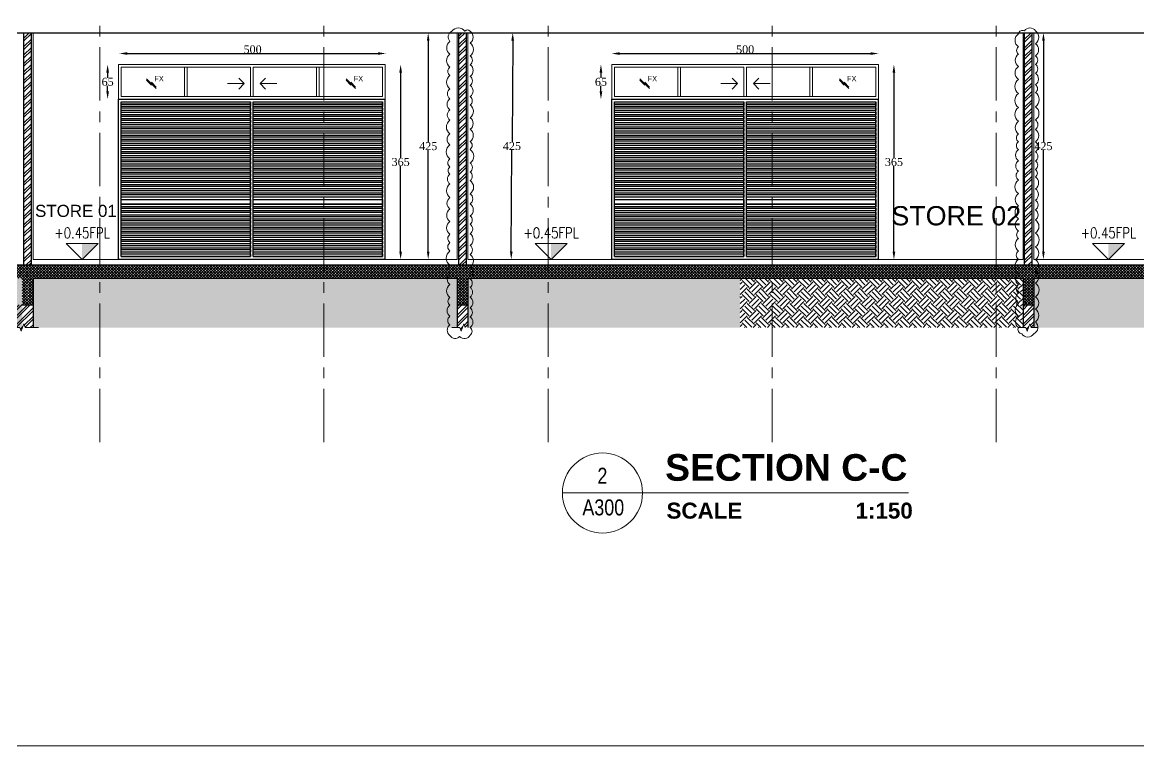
# Model space of a CAD drawing. Header units: millimetres. Extents: x -9083 to 924194, y -232449 to 321637.
# Drawn here: x 8836 to 29754, y -15919 to -2367 of the extents above; entities that cross this region are included whole.
import ezdxf
from ezdxf.enums import TextEntityAlignment as Align

# ---------------------------------------------------------------- set-up
doc = ezdxf.new("R2010")
doc.units = ezdxf.units.MM
doc.header["$LTSCALE"] = 400
doc.header["$MEASUREMENT"] = 0
doc.header["$PDMODE"] = 3
doc.linetypes.add('CENTER', pattern=[2, 1.25, -0.25, 0.25, -0.25])
doc.linetypes.add('CENTERX2', pattern=[4, 2.5, -0.5, 0.5, -0.5])
doc.layers.get('0').update_dxf_attribs({"lineweight": 0, "true_color": 0xff1414})
doc.layers.get('Defpoints').update_dxf_attribs({"color": 8, "lineweight": 5})
for name, color, linetype, lineweight in [('A-ANNO-DIMS', 134, 'Continuous', 9), ('ELEVATION WINDOW', 5, 'Continuous', 5), ('FINISH', 3, 'Continuous', 9), ('HATCH', 15, 'Continuous', 0), ('LEVELS', 251, 'Continuous', 5), ('REFER TILTLE 100', 7, 'Continuous', 5), ('REVC', 210, 'Continuous', 0), ('ROOMS DIMENSION', 3, 'Continuous', 5), ('TEXT DRAWING TITLE', 7, 'Continuous', 5), ('WALL PROPOSED', 255, 'Continuous', 30)]:
    doc.layers.add(name, color=color, linetype=linetype, lineweight=lineweight)
doc.layers.add('AXIES', color=7, linetype='CENTER', lineweight=0, true_color=0x949596)
doc.layers.add('DOORS', color=1, linetype='Continuous')
doc.layers.add('HACH', color=8, linetype='Continuous')
doc.styles.add('arial', font='arial.ttf', dxfattribs={"width": 0.8, "height": 2.2})
doc.styles.add('ARIAL-TITLE', font='arialbd.ttf')
doc.styles.add('Arial_1', font='arial.ttf', dxfattribs={"height": 300})
doc.styles.add('ROMAN', font='times.ttf')
doc.styles.add('ROMANS-TITLE', font='ROMANS.shx', dxfattribs={"width": 0.8})
doc.styles.get("Standard").update_dxf_attribs({"font": 'GOTHIC.TTF', "height": 220})
doc.dimstyles.new('ELEV DIM', dxfattribs={"dimtxt": 150, "dimasz": 150, "dimexe": 0.06, "dimexo": 0.06, "dimgap": 0.03, "dimtad": 1, "dimtih": 1, "dimtoh": 1, "dimdec": 0, "dimlfac": 0.1, "dimzin": 13, "dimdsep": 46, "dimtxsty": 'ROMAN', "dimcen": 0.09, "dimdle": 0.06, "dimse1": 1, "dimse2": 1, "dimclrd": 256, "dimclre": 256, "dimclrt": 3, "dimadec": 0, "dimazin": 0, "dimtfac": 1, "dimtdec": 0, "dimtix": 1, "dimtmove": 2, "dimatfit": 3, "dimfxl": 0.06, "dimtolj": 1, "dimtzin": 0, "dimarcsym": 0})
pattern_1 = [(45, (279.44, -26029.7), (0, 265.16504), [187.5, -187.5]), (45, (229.72, -25980), (0, 265.16504), [187.5, -187.5]), (45, (180, -25930.27), (0, 265.16504), [187.5, -187.5]), (135, (180, -25897.13), (-265.16504, 3e-14), [187.5, -187.5]), (135, (229.72, -25847.4), (-265.16504, 3e-14), [187.5, -187.5]), (135, (279.44, -25797.69), (-265.16504, 3e-14), [187.5, -187.5])]

# ---------------------------------------------------------------- blocks, each defined once
blk = doc.blocks.new('LVL-200')
at = {"color": 5, "ltscale": 800}
blk.add_line((-153071, 178428), (-152471, 178428), dxfattribs=at)
blk.add_lwpolyline([(-153371, 179028), (-152771, 178428), (-152171, 179028), (-153371, 179028)])
blk.add_solid([(-152771, 179028), (-152171, 179028), (-152771, 178428)])
at = {"ltscale": 800, "style": 'ROMANS-TITLE', "width": 0.8}
blk.add_attdef('FLOOR-LEVEL', text='', height=400, dxfattribs=at).set_placement((-152771, 179428), align=Align.MIDDLE)
blk = doc.blocks.new('*D919')
at = {"layer": 'Defpoints', "color": 0, "transparency": 16777216}
for p in [(28498, -2562), (27969, -6812), (28498, -6812)]:
    blk.add_point(p, dxfattribs=at)
at = {"layer": 'ROOMS DIMENSION', "lineweight": -2, "transparency": 16777216}
for p, q in [((27969, -2712), (27969, -4611)), ((27969, -6662), (27969, -4763))]:
    blk.add_line(p, q, dxfattribs=at)
at = {"layer": 'ROOMS DIMENSION', "transparency": 16777216}
for points in [[(27944, -2712), (27994, -2712), (27969, -2562)], [(27944, -6662), (27994, -6662), (27969, -6812)]]:
    blk.add_solid(points, dxfattribs=at)
at = {"layer": 'ROOMS DIMENSION', "color": 3, "transparency": 16777216, "insert": (27969, -4687), "char_height": 150, "attachment_point": 5, "style": 'ROMAN'}
blk.add_mtext('\\A1;425', dxfattribs=at)
blk = doc.blocks.new('*D921')
at = {"layer": 'Defpoints', "color": 0, "transparency": 16777216}
for p in [(16720, -2562), (16441, -6812), (16720, -6812)]:
    blk.add_point(p, dxfattribs=at)
at = {"layer": 'ROOMS DIMENSION', "lineweight": -2, "transparency": 16777216}
for p, q in [((16441, -2712), (16441, -4610)), ((16441, -6662), (16441, -4763))]:
    blk.add_line(p, q, dxfattribs=at)
at = {"layer": 'ROOMS DIMENSION', "transparency": 16777216}
for points in [[(16416, -2712), (16466, -2712), (16441, -2562)], [(16416, -6662), (16466, -6662), (16441, -6812)]]:
    blk.add_solid(points, dxfattribs=at)
at = {"layer": 'ROOMS DIMENSION', "color": 3, "transparency": 16777216, "insert": (16441, -4687), "char_height": 150, "attachment_point": 5, "style": 'ROMAN'}
blk.add_mtext('\\A1;425', dxfattribs=at)
blk = doc.blocks.new('*D925')
at = {"layer": 'Defpoints', "color": 0, "transparency": 16777216}
for p in [(18275, -2562), (17997, -6810), (18247, -6812)]:
    blk.add_point(p, dxfattribs=at)
at = {"layer": 'ROOMS DIMENSION', "lineweight": -2, "transparency": 16777216}
for p, q in [((18024, -2710), (18012, -4609)), ((17998, -6660), (18011, -4762))]:
    blk.add_line(p, q, dxfattribs=at)
at = {"layer": 'ROOMS DIMENSION', "transparency": 16777216}
for points in [[(17999, -2710), (18049, -2710), (18025, -2560)], [(17973, -6660), (18023, -6661), (17997, -6810)]]:
    blk.add_solid(points, dxfattribs=at)
at = {"layer": 'ROOMS DIMENSION', "color": 3, "transparency": 16777216, "insert": (18011, -4685), "char_height": 150, "attachment_point": 5, "style": 'ROMAN'}
blk.add_mtext('\\A1;425', dxfattribs=at)
blk = doc.blocks.new('A-DETAIL-TITLE-100')
at = {"layer": 'TEXT DRAWING TITLE', "linetype": 'Continuous'}
blk.add_line((0, 0), (-1500, 0), dxfattribs=at)
blk.add_circle((-750, 0), 750, dxfattribs=at)
at = {"layer": 'TEXT DRAWING TITLE', "style": 'ARIAL-TITLE'}
for tag, p, height in [('TITLE1', (450, 937), 500), ('SCALE1', (450, -480), 300), ('SCALE2', (2479, -480), 300)]:
    blk.add_attdef(tag, p, '', height=height, dxfattribs=at)
at = {"layer": 'TEXT DRAWING TITLE', "color": 7, "style": 'ARIAL-TITLE'}
blk.add_attdef('TITLE2_001', (435, 228), '', height=500, dxfattribs=at)
at = {"layer": 'TEXT DRAWING TITLE', "linetype": 'Continuous', "style": 'ARIAL-TITLE'}
blk.add_attdef('DRWG-NO', text='', height=400, dxfattribs=at).set_placement((-751, 326), align=Align.MIDDLE)
at = {"layer": 'TEXT DRAWING TITLE', "linetype": 'Continuous', "style": 'arial', "width": 0.8}
blk.add_attdef('DRAWING-REF', text='', height=300, dxfattribs=at).set_placement((-735, -270), align=Align.MIDDLE)
blk = doc.blocks.new('*D952')
at = {"layer": 'Defpoints', "color": 0, "transparency": 16777216}
for p in [(24880, -2952), (19880, -3157), (24880, -3157)]:
    blk.add_point(p, dxfattribs=at)
at = {"layer": 'ROOMS DIMENSION', "lineweight": -2, "transparency": 16777216}
blk.add_line((20030, -2952), (24730, -2952), dxfattribs=at)
at = {"layer": 'ROOMS DIMENSION', "transparency": 16777216}
for points in [[(20030, -2927), (20030, -2977), (19880, -2952)], [(24730, -2927), (24730, -2977), (24880, -2952)]]:
    blk.add_solid(points, dxfattribs=at)
at = {"layer": 'ROOMS DIMENSION', "color": 3, "transparency": 16777216, "insert": (22380, -2875), "char_height": 150, "attachment_point": 5, "style": 'ROMAN'}
blk.add_mtext('\\A1;500', dxfattribs=at)
blk = doc.blocks.new('*D953')
at = {"layer": 'Defpoints', "color": 0, "transparency": 16777216}
for p in [(24880, -3157), (25168, -3157), (24880, -6812)]:
    blk.add_point(p, dxfattribs=at)
at = {"layer": 'ROOMS DIMENSION', "lineweight": -2, "transparency": 16777216}
for p, q in [((25168, -3307), (25168, -4908)), ((25168, -6662), (25168, -5061))]:
    blk.add_line(p, q, dxfattribs=at)
at = {"layer": 'ROOMS DIMENSION', "transparency": 16777216}
for points in [[(25143, -3307), (25193, -3307), (25168, -3157)], [(25143, -6662), (25193, -6662), (25168, -6812)]]:
    blk.add_solid(points, dxfattribs=at)
at = {"layer": 'ROOMS DIMENSION', "color": 3, "transparency": 16777216, "insert": (25168, -4985), "char_height": 150, "attachment_point": 5, "style": 'ROMAN'}
blk.add_mtext('\\A1;365', dxfattribs=at)
blk = doc.blocks.new('*D954')
at = {"layer": 'Defpoints', "color": 0, "transparency": 16777216}
for p in [(19880, -3157), (19678, -3807), (19880, -3807)]:
    blk.add_point(p, dxfattribs=at)
at = {"layer": 'ROOMS DIMENSION', "lineweight": -2, "transparency": 16777216}
for p, q in [((19678, -3307), (19678, -3406)), ((19678, -3657), (19678, -3559))]:
    blk.add_line(p, q, dxfattribs=at)
at = {"layer": 'ROOMS DIMENSION', "transparency": 16777216}
for points in [[(19653, -3307), (19703, -3307), (19678, -3157)], [(19653, -3657), (19703, -3657), (19678, -3807)]]:
    blk.add_solid(points, dxfattribs=at)
at = {"layer": 'ROOMS DIMENSION', "color": 3, "transparency": 16777216, "insert": (19678, -3482), "char_height": 150, "attachment_point": 5, "style": 'ROMAN'}
blk.add_mtext('\\A1;65', dxfattribs=at)
blk = doc.blocks.new('*D955')
at = {"layer": 'Defpoints', "color": 0, "transparency": 16777216}
for p in [(15651, -2951), (10651, -3361), (15651, -3361)]:
    blk.add_point(p, dxfattribs=at)
at = {"layer": 'ROOMS DIMENSION', "lineweight": -2, "transparency": 16777216}
blk.add_line((10801, -2951), (15501, -2951), dxfattribs=at)
at = {"layer": 'ROOMS DIMENSION', "transparency": 16777216}
for points in [[(10801, -2926), (10801, -2976), (10651, -2951)], [(15501, -2926), (15501, -2976), (15651, -2951)]]:
    blk.add_solid(points, dxfattribs=at)
at = {"layer": 'ROOMS DIMENSION', "color": 3, "transparency": 16777216, "insert": (13151, -2875), "char_height": 150, "attachment_point": 5, "style": 'ROMAN'}
blk.add_mtext('\\A1;500', dxfattribs=at)
blk = doc.blocks.new('*D956')
at = {"layer": 'Defpoints', "color": 0, "transparency": 16777216}
for p in [(15636, -3157), (15925, -3157), (15636, -6812)]:
    blk.add_point(p, dxfattribs=at)
at = {"layer": 'ROOMS DIMENSION', "lineweight": -2, "transparency": 16777216}
for p, q in [((15925, -3307), (15925, -4908)), ((15925, -6662), (15925, -5061))]:
    blk.add_line(p, q, dxfattribs=at)
at = {"layer": 'ROOMS DIMENSION', "transparency": 16777216}
for points in [[(15900, -3307), (15950, -3307), (15925, -3157)], [(15900, -6662), (15950, -6662), (15925, -6812)]]:
    blk.add_solid(points, dxfattribs=at)
at = {"layer": 'ROOMS DIMENSION', "color": 3, "transparency": 16777216, "insert": (15925, -4984), "char_height": 150, "attachment_point": 5, "style": 'ROMAN'}
blk.add_mtext('\\A1;365', dxfattribs=at)
blk = doc.blocks.new('*D957')
at = {"layer": 'Defpoints', "color": 0, "transparency": 16777216}
for p in [(10636, -3157), (10435, -3807), (10636, -3807)]:
    blk.add_point(p, dxfattribs=at)
at = {"layer": 'ROOMS DIMENSION', "lineweight": -2, "transparency": 16777216}
for p, q in [((10435, -3307), (10435, -3406)), ((10435, -3657), (10435, -3558))]:
    blk.add_line(p, q, dxfattribs=at)
at = {"layer": 'ROOMS DIMENSION', "transparency": 16777216}
for points in [[(10410, -3307), (10460, -3307), (10435, -3157)], [(10410, -3657), (10460, -3657), (10435, -3807)]]:
    blk.add_solid(points, dxfattribs=at)
at = {"layer": 'ROOMS DIMENSION', "color": 3, "transparency": 16777216, "insert": (10435, -3482), "char_height": 150, "attachment_point": 5, "style": 'ROMAN'}
blk.add_mtext('\\A1;65', dxfattribs=at)
blk = doc.blocks.new('rffghffr')
at = {"layer": 'AXIES', "linetype": 'CENTERX2'}
for p, q in [((6085684.3, 695783), (6085684.3, 714330.6)), ((6089882.5, 695783), (6089882.5, 714330.6)), ((6094082.5, 695783), (6094082.5, 714330.6)), ((6098282.5, 695783), (6098282.5, 714330.6)), ((6102482.5, 695783), (6102482.5, 714330.6))]:
    blk.add_line(p, q, dxfattribs=at)

msp = doc.modelspace()

# ---------------------------------------------------------------- hatches: boundary and pattern name
at = {"layer": 'HATCH'}
h = msp.add_hatch(dxfattribs=at)
h.set_pattern_fill('ANSI32', color=256, scale=300)
h.set_pattern_definition([(45, (269913.33, -114541.97), (-79.549513, 79.549513), []), (45, (269966.36, -114541.97), (-79.549513, 79.549513), [])])
h.paths.add_polyline_path([(47006.29465, -2561.84241), (46866.29673, -2561.84241), (46896.29688, -6912.17008), (47036.29688, -6912.1711)])
h.paths.add_polyline_path([(38216.33375, -6912.10853), (38356.33375, -6912.10955), (38356.33375, -2561.84241), (38216.33375, -2561.84241)])
h.paths.add_polyline_path([(27756.33375, -2561.7502), (27616.33375, -2561.74947), (27616.33375, -6911.9382), (27756.33375, -6911.93995)])
h.paths.add_polyline_path([(17016.33375, -6911.95375), (17156.33375, -6911.95478), (17156.33375, -2561.84241), (17016.33375, -2561.84241)])
h.paths.add_polyline_path([(8866.29673, -6911.89243), (9006.29673, -6911.89345), (9006.29673, -2561.84241), (8866.29673, -2561.84241)])
h.paths.add_polyline_path([(5617.01945, -6911.66772), (5757.0293, -6911.87487), (5756.29673, -2561.84241), (5616.29673, -2561.84241)])
h = msp.add_hatch(dxfattribs=at)
h.set_pattern_fill('ANSI37', color=256, scale=300)
h.set_pattern_definition([(45, (279.442, -26029.71), (-26.516504, 26.516504), []), (135, (279.442, -26029.71), (-26.516504, -26.516504), [])])
h.paths.add_polyline_path([(1344.64054, -7061.84697), (33.27855, -7061.84697), (-63.66151, -7141.90105), (292.08322, -7090.01706), (57.92019, -7196.67483), (57.92019, -7261.84512), (2186.3079, -7261.84512), (2186.3079, -7661.84344), (2386.3079, -7661.84344), (2386.3079, -7161.8449), (5619.73662, -7161.64135), (5619.73662, -7661.61288), (5819.74131, -7661.61285), (5819.74131, -7161.64277), (8836.29673, -7161.90113), (8836.29673, -7661.84344), (9036.30559, -7661.84344), (9036.30559, -7161.90259), (16986.34261, -7161.93178), (16986.34261, -7661.87362), (17186.33375, -7661.87362), (17186.33375, -7161.93324), (18486.3069, -7161.96244), (22286.3079, -7161.99311), (22286.31241, -7161.99109), (22486.31241, -7161.99109), (22486.3079, -7161.99457), (26580.1262, -7162.02377), (26580.1307, -7162.02978), (26780.1307, -7162.02978), (26780.1262, -7162.02523), (27586.34261, -7162.05443), (27586.34261, -7661.9944), (27786.34261, -7661.9944), (27786.34261, -7162.05589), (38186.33375, -7162.0851), (38186.33375, -7662.02459), (38386.33375, -7662.02459), (38386.33375, -7162.08656), (46836.29673, -7162.14642), (46836.29673, -7662.08498), (47036.29673, -7662.08498), (47036.29673, -7162.14788), (47886.3069, -7162.17709), (48086.3069, -7162.17855), (50086.3079, -7162.19315), (50086.3079, -7662.19315), (50286.3079, -7662.19315), (50286.3079, -7261.84512), (52362.44766, -7261.84512), (52362.44766, -7196.67483), (52596.61068, -7090.01706), (52240.86596, -7141.90105), (52337.83829, -7061.82032), (50255.79743, -7061.83272), (50256.79921, -6911.84489), (2356.29905, -6911.8449), (2216.29905, -6911.84388)])
h = msp.add_hatch(dxfattribs=at)
h.set_pattern_fill('EARTH', color=256, scale=750, angle=45)
h.set_pattern_definition(pattern_1)
h.paths.add_polyline_path([(18686.3069, -7161.96244), (17186.34261, -7161.95308), (17186.34261, -8086.2506), (18686.3069, -8086.25873)])
h.paths.add_polyline_path([(16986.34261, -7161.84682), (9036.30559, -7161.84519), (9036.30559, -8086.14318), (16986.34261, -8086.1435)])
h.paths.add_polyline_path([(8836.29673, -7161.84342), (5821.20455, -7161.64839), (5821.20455, -8085.94638), (8836.29673, -8086.14141)])
h.paths.add_polyline_path([(5621.19983, -7165.13313), (2386.3079, -7161.84417), (2386.3079, -8078.61859), (2596.04448, -8078.61932), (5621.19983, -8082.4588)])
h.paths.add_polyline_path([(2186.3079, -7261.84512), (57.92019, -7261.84512), (57.92019, -7982.45042), (57.92019, -8078.61932), (2186.3079, -8078.61932)])
h.paths.add_polyline_path([(22286.3079, -7161.9921), (18686.3069, -7161.9639), (18686.3069, -8086.26095), (22286.3079, -8086.288)])
h.paths.add_polyline_path([(32886.3079, -7162.05443), (27786.34261, -7161.9084), (27786.34261, -8086.08374), (32886.3079, -8086.24903)])
h.paths.add_polyline_path([(38186.33375, -7161.8511), (32886.3079, -7162.06764), (32886.3079, -8086.36329), (38186.33375, -8086.14608)])
h.paths.add_polyline_path([(46836.29673, -7162.14642), (38386.33375, -7161.8532), (38386.33375, -8086.14791), (39883.9029, -8086.41193), (46836.29673, -8086.44145)])
h.paths.add_polyline_path([(50086.3079, -7162.19422), (47036.29673, -7162.16926), (47036.29673, -8086.4635), (44083.9029, -8086.44212), (50086.3079, -8086.4903)])
h.paths.add_polyline_path([(52362.44659, -7261.84512), (50286.30743, -7261.84512), (50286.30838, -8078.96902), (52362.44766, -8078.96902), (52362.44766, -7982.45042)])
h = msp.add_hatch(dxfattribs=at)
h.set_pattern_fill('EARTH', color=256, scale=750, angle=45)
h.set_pattern_definition(pattern_1)
h.paths.add_polyline_path([(27586.33375, -7162.00255), (22285.29587, -7161.99457), (22285.29587, -8086.20058), (27586.33375, -8086.17936)])
h = msp.add_hatch(dxfattribs=at)
h.set_pattern_fill('ANSI32', color=256, scale=300)
h.set_pattern_definition([(45, (-6194726.7, -649856.16), (-79.5495129, 79.5495129), []), (45, (-6194673.66, -649856.16), (-79.5495129, 79.5495129), [])])
h.paths.add_polyline_path([(8636.30559, -7661.78349), (9036.30559, -7661.78349), (9036.30559, -8086.14203), (8889.4474, -8086.14063), (8864.4474, -8017.45369), (8814.4474, -8154.82756), (8789.4475, -8086.14092), (8636.30559, -8086.14057)])
h = msp.add_hatch(dxfattribs=at)
h.set_pattern_fill('ANSI32', color=256, scale=300)
h.set_pattern_definition([(45, (-6186480.85, -649856.17), (-79.5495129, 79.5495129), []), (45, (-6186427.82, -649856.17), (-79.5495129, 79.5495129), [])])
h.paths.add_polyline_path([(16986.34261, -7661.78837), (17186.34261, -7661.78837), (17186.34261, -8086.14691), (17135.29371, -8086.14551), (17110.29371, -8017.45857), (17060.29371, -8154.83244), (17035.29382, -8086.1458), (16986.34261, -8086.14545)])
h = msp.add_hatch(dxfattribs=at)
h.set_pattern_fill('ANSI32', color=256, scale=300)
h.set_pattern_definition([(45, (-6175875.14, -649856.17), (-79.5495129, 79.5495129), []), (45, (-6175822.11, -649856.17), (-79.5495129, 79.5495129), [])])
h.paths.add_polyline_path([(27586.34261, -7661.78602), (27786.34261, -7661.78602), (27786.34261, -8086.14457), (27740.99922, -8086.14316), (27715.99922, -8017.45623), (27665.99922, -8154.8301), (27640.99933, -8086.14346), (27586.34261, -8086.14311)])

# ---------------------------------------------------------------- linework, layer by layer
at = {"layer": 'Defpoints'}
msp.add_lwpolyline([(-8100, 42366.04501), (55596.80779, 42366.04501), (55596.80779, -15919.30099), (-8100, -15919.30099)], close=True, dxfattribs=at)
at = {"layer": 'DOORS', "lineweight": -2}
for p, q in [((10636.29673, -3807.21098), (15636.29673, -3807.21098)), ((10636.29673, -6811.84678, 0), (10636.29673, -3807.21098)), ((10686.29673, -3857.21098), (13111.29673, -3857.21098)), ((10686.29673, -6757.21098), (10686.29673, -3857.21098)), ((13111.29673, -6757.21098), (13111.29673, -3857.21098)), ((13161.29673, -3857.21098), (15586.29673, -3857.21098)), ((13161.29673, -6757.21098), (13161.29673, -3857.21098)), ((15586.29673, -6757.21098), (15586.29673, -3857.21098)), ((15636.29673, -6811.84678), (15636.29673, -3807.21098)), ((19879.6072, -3807.37784), (24879.6072, -3807.37784)), ((19879.6072, -6812.01363, 0), (19879.6072, -3807.37784)), ((19929.6072, -3857.37784), (22354.6072, -3857.37784)), ((19929.6072, -6757.37784), (19929.6072, -3857.37784)), ((22354.6072, -6757.37784), (22354.6072, -3857.37784)), ((22404.6072, -3857.37784), (24829.6072, -3857.37784)), ((22404.6072, -6757.37784), (22404.6072, -3857.37784)), ((24829.6072, -6757.37784), (24829.6072, -3857.37784)), ((24879.6072, -6812.01363), (24879.6072, -3807.37784)), ((15636.29673, -6811.84678, 0), (10636.29673, -6811.84678, 0)), ((10686.29673, -6757.21098), (13111.29673, -6757.21098)), ((13161.29673, -6757.21098), (15586.29673, -6757.21098)), ((24879.6072, -6812.01363, 0), (19879.6072, -6812.01363, 0)), ((19929.6072, -6757.37784), (22354.6072, -6757.37784)), ((22404.6072, -6757.37784), (24829.6072, -6757.37784))]:
    msp.add_line(p, q, dxfattribs=at)
for points in [[(10686.29673, -3857.21098), (13111.29673, -3857.21098), (13111.29673, -3907.21098), (10686.29673, -3907.21098)], [(10686.29673, -3893.3733), (13111.29673, -3893.3733), (13111.29673, -3943.3733), (10686.29673, -3943.3733)], [(10686.29673, -3970.67958), (13111.29673, -3970.67958), (13111.29673, -4020.67958), (10686.29673, -4020.67958)], [(13161.29673, -3857.21098), (15586.29673, -3857.21098), (15586.29673, -3907.21098), (13161.29673, -3907.21098)], [(13161.29673, -3893.3733), (15586.29673, -3893.3733), (15586.29673, -3943.3733), (13161.29673, -3943.3733)], [(13161.29673, -3970.67958), (15586.29673, -3970.67958), (15586.29673, -4020.67958), (13161.29673, -4020.67958)], [(19929.6072, -3857.37784), (22354.6072, -3857.37784), (22354.6072, -3907.37784), (19929.6072, -3907.37784)], [(19929.6072, -3893.54016), (22354.6072, -3893.54016), (22354.6072, -3943.54016), (19929.6072, -3943.54016)], [(19929.6072, -3970.84644), (22354.6072, -3970.84644), (22354.6072, -4020.84644), (19929.6072, -4020.84644)], [(22404.6072, -3857.37784), (24829.6072, -3857.37784), (24829.6072, -3907.37784), (22404.6072, -3907.37784)], [(22404.6072, -3893.54016), (24829.6072, -3893.54016), (24829.6072, -3943.54016), (22404.6072, -3943.54016)], [(22404.6072, -3970.84644), (24829.6072, -3970.84644), (24829.6072, -4020.84644), (22404.6072, -4020.84644)], [(10686.29673, -4047.98586), (13111.29673, -4047.98586), (13111.29673, -4097.98586), (10686.29673, -4097.98586)], [(10686.29673, -4125.29214), (13111.29673, -4125.29214), (13111.29673, -4175.29214), (10686.29673, -4175.29214)], [(13161.29673, -4047.98586), (15586.29673, -4047.98586), (15586.29673, -4097.98586), (13161.29673, -4097.98586)], [(13161.29673, -4125.29214), (15586.29673, -4125.29214), (15586.29673, -4175.29214), (13161.29673, -4175.29214)], [(19929.6072, -4048.15272), (22354.6072, -4048.15272), (22354.6072, -4098.15272), (19929.6072, -4098.15272)], [(19929.6072, -4125.459), (22354.6072, -4125.459), (22354.6072, -4175.459), (19929.6072, -4175.459)], [(22404.6072, -4048.15272), (24829.6072, -4048.15272), (24829.6072, -4098.15272), (22404.6072, -4098.15272)], [(22404.6072, -4125.459), (24829.6072, -4125.459), (24829.6072, -4175.459), (22404.6072, -4175.459)], [(10686.29673, -4202.59842), (13111.29673, -4202.59842), (13111.29673, -4252.59842), (10686.29673, -4252.59842)], [(10686.29673, -4279.9047), (13111.29673, -4279.9047), (13111.29673, -4329.9047), (10686.29673, -4329.9047)], [(10686.29673, -4357.21098), (13111.29673, -4357.21098), (13111.29673, -4407.21098), (10686.29673, -4407.21098)], [(13161.29673, -4202.59842), (15586.29673, -4202.59842), (15586.29673, -4252.59842), (13161.29673, -4252.59842)], [(13161.29673, -4279.9047), (15586.29673, -4279.9047), (15586.29673, -4329.9047), (13161.29673, -4329.9047)], [(13161.29673, -4357.21098), (15586.29673, -4357.21098), (15586.29673, -4407.21098), (13161.29673, -4407.21098)], [(19929.6072, -4202.76528), (22354.6072, -4202.76528), (22354.6072, -4252.76528), (19929.6072, -4252.76528)], [(19929.6072, -4280.07156), (22354.6072, -4280.07156), (22354.6072, -4330.07156), (19929.6072, -4330.07156)], [(19929.6072, -4357.37784), (22354.6072, -4357.37784), (22354.6072, -4407.37784), (19929.6072, -4407.37784)], [(22404.6072, -4202.76528), (24829.6072, -4202.76528), (24829.6072, -4252.76528), (22404.6072, -4252.76528)], [(22404.6072, -4280.07156), (24829.6072, -4280.07156), (24829.6072, -4330.07156), (22404.6072, -4330.07156)], [(22404.6072, -4357.37784), (24829.6072, -4357.37784), (24829.6072, -4407.37784), (22404.6072, -4407.37784)], [(10686.29673, -4434.51726), (13111.29673, -4434.51726), (13111.29673, -4484.51726), (10686.29673, -4484.51726)], [(10686.29673, -4511.82354), (13111.29673, -4511.82354), (13111.29673, -4561.82354), (10686.29673, -4561.82354)], [(10686.29673, -4589.12982), (13111.29673, -4589.12982), (13111.29673, -4639.12982), (10686.29673, -4639.12982)], [(13161.29673, -4434.51726), (15586.29673, -4434.51726), (15586.29673, -4484.51726), (13161.29673, -4484.51726)], [(13161.29673, -4511.82354), (15586.29673, -4511.82354), (15586.29673, -4561.82354), (13161.29673, -4561.82354)], [(13161.29673, -4589.12982), (15586.29673, -4589.12982), (15586.29673, -4639.12982), (13161.29673, -4639.12982)], [(19929.6072, -4434.68412), (22354.6072, -4434.68412), (22354.6072, -4484.68412), (19929.6072, -4484.68412)], [(19929.6072, -4511.99039), (22354.6072, -4511.99039), (22354.6072, -4561.99039), (19929.6072, -4561.99039)], [(19929.6072, -4589.29667), (22354.6072, -4589.29667), (22354.6072, -4639.29667), (19929.6072, -4639.29667)], [(22404.6072, -4434.68412), (24829.6072, -4434.68412), (24829.6072, -4484.68412), (22404.6072, -4484.68412)], [(22404.6072, -4511.99039), (24829.6072, -4511.99039), (24829.6072, -4561.99039), (22404.6072, -4561.99039)], [(22404.6072, -4589.29667), (24829.6072, -4589.29667), (24829.6072, -4639.29667), (22404.6072, -4639.29667)], [(10686.29673, -4666.4361), (13111.29673, -4666.4361), (13111.29673, -4716.4361), (10686.29673, -4716.4361)], [(10686.29673, -4743.74238), (13111.29673, -4743.74238), (13111.29673, -4793.74238), (10686.29673, -4793.74238)], [(13161.29673, -4666.4361), (15586.29673, -4666.4361), (15586.29673, -4716.4361), (13161.29673, -4716.4361)], [(13161.29673, -4743.74238), (15586.29673, -4743.74238), (15586.29673, -4793.74238), (13161.29673, -4793.74238)], [(19929.6072, -4666.60295), (22354.6072, -4666.60295), (22354.6072, -4716.60295), (19929.6072, -4716.60295)], [(19929.6072, -4743.90923), (22354.6072, -4743.90923), (22354.6072, -4793.90923), (19929.6072, -4793.90923)], [(22404.6072, -4666.60295), (24829.6072, -4666.60295), (24829.6072, -4716.60295), (22404.6072, -4716.60295)], [(22404.6072, -4743.90923), (24829.6072, -4743.90923), (24829.6072, -4793.90923), (22404.6072, -4793.90923)], [(10686.29673, -4821.04866), (13111.29673, -4821.04866), (13111.29673, -4871.04866), (10686.29673, -4871.04866)], [(10686.29673, -4898.35494), (13111.29673, -4898.35494), (13111.29673, -4948.35494), (10686.29673, -4948.35494)], [(10686.29673, -4975.66122), (13111.29673, -4975.66122), (13111.29673, -5025.66122), (10686.29673, -5025.66122)], [(13161.29673, -4821.04866), (15586.29673, -4821.04866), (15586.29673, -4871.04866), (13161.29673, -4871.04866)], [(13161.29673, -4898.35494), (15586.29673, -4898.35494), (15586.29673, -4948.35494), (13161.29673, -4948.35494)], [(13161.29673, -4975.66122), (15586.29673, -4975.66122), (15586.29673, -5025.66122), (13161.29673, -5025.66122)], [(19929.6072, -4821.21551), (22354.6072, -4821.21551), (22354.6072, -4871.21551), (19929.6072, -4871.21551)], [(19929.6072, -4898.52179), (22354.6072, -4898.52179), (22354.6072, -4948.52179), (19929.6072, -4948.52179)], [(19929.6072, -4975.82807), (22354.6072, -4975.82807), (22354.6072, -5025.82807), (19929.6072, -5025.82807)], [(22404.6072, -4821.21551), (24829.6072, -4821.21551), (24829.6072, -4871.21551), (22404.6072, -4871.21551)], [(22404.6072, -4898.52179), (24829.6072, -4898.52179), (24829.6072, -4948.52179), (22404.6072, -4948.52179)], [(22404.6072, -4975.82807), (24829.6072, -4975.82807), (24829.6072, -5025.82807), (22404.6072, -5025.82807)], [(10686.29673, -5052.9675), (13111.29673, -5052.9675), (13111.29673, -5102.9675), (10686.29673, -5102.9675)], [(10686.29673, -5130.27378), (13111.29673, -5130.27378), (13111.29673, -5180.27378), (10686.29673, -5180.27378)], [(10686.29673, -5207.58006), (13111.29673, -5207.58006), (13111.29673, -5257.58006), (10686.29673, -5257.58006)], [(13161.29673, -5052.9675), (15586.29673, -5052.9675), (15586.29673, -5102.9675), (13161.29673, -5102.9675)], [(13161.29673, -5130.27378), (15586.29673, -5130.27378), (15586.29673, -5180.27378), (13161.29673, -5180.27378)], [(13161.29673, -5207.58006), (15586.29673, -5207.58006), (15586.29673, -5257.58006), (13161.29673, -5257.58006)], [(19929.6072, -5053.13435), (22354.6072, -5053.13435), (22354.6072, -5103.13435), (19929.6072, -5103.13435)], [(19929.6072, -5130.44063), (22354.6072, -5130.44063), (22354.6072, -5180.44063), (19929.6072, -5180.44063)], [(19929.6072, -5207.74691), (22354.6072, -5207.74691), (22354.6072, -5257.74691), (19929.6072, -5257.74691)], [(22404.6072, -5053.13435), (24829.6072, -5053.13435), (24829.6072, -5103.13435), (22404.6072, -5103.13435)], [(22404.6072, -5130.44063), (24829.6072, -5130.44063), (24829.6072, -5180.44063), (22404.6072, -5180.44063)], [(22404.6072, -5207.74691), (24829.6072, -5207.74691), (24829.6072, -5257.74691), (22404.6072, -5257.74691)], [(10686.29673, -5284.88634), (13111.29673, -5284.88634), (13111.29673, -5334.88634), (10686.29673, -5334.88634)], [(10686.29673, -5362.19262), (13111.29673, -5362.19262), (13111.29673, -5412.19262), (10686.29673, -5412.19262)], [(13161.29673, -5284.88634), (15586.29673, -5284.88634), (15586.29673, -5334.88634), (13161.29673, -5334.88634)], [(13161.29673, -5362.19262), (15586.29673, -5362.19262), (15586.29673, -5412.19262), (13161.29673, -5412.19262)], [(19929.6072, -5285.05319), (22354.6072, -5285.05319), (22354.6072, -5335.05319), (19929.6072, -5335.05319)], [(19929.6072, -5362.35947), (22354.6072, -5362.35947), (22354.6072, -5412.35947), (19929.6072, -5412.35947)], [(22404.6072, -5285.05319), (24829.6072, -5285.05319), (24829.6072, -5335.05319), (22404.6072, -5335.05319)], [(22404.6072, -5362.35947), (24829.6072, -5362.35947), (24829.6072, -5412.35947), (22404.6072, -5412.35947)], [(10686.29673, -5439.4989), (13111.29673, -5439.4989), (13111.29673, -5489.4989), (10686.29673, -5489.4989)], [(10686.29673, -5516.80518), (13111.29673, -5516.80518), (13111.29673, -5566.80518), (10686.29673, -5566.80518)], [(10686.29673, -5594.11146), (13111.29673, -5594.11146), (13111.29673, -5644.11146), (10686.29673, -5644.11146)], [(13161.29673, -5439.4989), (15586.29673, -5439.4989), (15586.29673, -5489.4989), (13161.29673, -5489.4989)], [(13161.29673, -5516.80518), (15586.29673, -5516.80518), (15586.29673, -5566.80518), (13161.29673, -5566.80518)], [(13161.29673, -5594.11146), (15586.29673, -5594.11146), (15586.29673, -5644.11146), (13161.29673, -5644.11146)], [(19929.6072, -5439.66575), (22354.6072, -5439.66575), (22354.6072, -5489.66575), (19929.6072, -5489.66575)], [(19929.6072, -5516.97203), (22354.6072, -5516.97203), (22354.6072, -5566.97203), (19929.6072, -5566.97203)], [(19929.6072, -5594.27831), (22354.6072, -5594.27831), (22354.6072, -5644.27831), (19929.6072, -5644.27831)], [(22404.6072, -5439.66575), (24829.6072, -5439.66575), (24829.6072, -5489.66575), (22404.6072, -5489.66575)], [(22404.6072, -5516.97203), (24829.6072, -5516.97203), (24829.6072, -5566.97203), (22404.6072, -5566.97203)], [(22404.6072, -5594.27831), (24829.6072, -5594.27831), (24829.6072, -5644.27831), (22404.6072, -5644.27831)], [(10686.29673, -5685.12191), (13111.29673, -5685.12191), (13111.29673, -5772.2148), (10686.29673, -5772.2148)], [(10686.29673, -5772.2148), (13111.29673, -5772.2148), (13111.29673, -5822.2148), (10686.29673, -5822.2148)], [(10686.29673, -5849.52108), (13111.29673, -5849.52108), (13111.29673, -5899.52108), (10686.29673, -5899.52108)], [(13161.29673, -5685.12191), (15586.29673, -5685.12191), (15586.29673, -5772.2148), (13161.29673, -5772.2148)], [(13161.29673, -5772.2148), (15586.29673, -5772.2148), (15586.29673, -5822.2148), (13161.29673, -5822.2148)], [(13161.29673, -5849.52108), (15586.29673, -5849.52108), (15586.29673, -5899.52108), (13161.29673, -5899.52108)], [(19929.6072, -5685.28876), (22354.6072, -5685.28876), (22354.6072, -5772.38166), (19929.6072, -5772.38166)], [(19929.6072, -5772.38166), (22354.6072, -5772.38166), (22354.6072, -5822.38166), (19929.6072, -5822.38166)], [(19929.6072, -5849.68793), (22354.6072, -5849.68793), (22354.6072, -5899.68793), (19929.6072, -5899.68793)], [(22404.6072, -5685.28876), (24829.6072, -5685.28876), (24829.6072, -5772.38166), (22404.6072, -5772.38166)], [(22404.6072, -5772.38166), (24829.6072, -5772.38166), (24829.6072, -5822.38166), (22404.6072, -5822.38166)], [(22404.6072, -5849.68793), (24829.6072, -5849.68793), (24829.6072, -5899.68793), (22404.6072, -5899.68793)], [(10686.29673, -5926.82736), (13111.29673, -5926.82736), (13111.29673, -5976.82736), (10686.29673, -5976.82736)], [(10686.29673, -6004.13364), (13111.29673, -6004.13364), (13111.29673, -6054.13364), (10686.29673, -6054.13364)], [(13161.29673, -5926.82736), (15586.29673, -5926.82736), (15586.29673, -5976.82736), (13161.29673, -5976.82736)], [(13161.29673, -6004.13364), (15586.29673, -6004.13364), (15586.29673, -6054.13364), (13161.29673, -6054.13364)], [(19929.6072, -5926.99421), (22354.6072, -5926.99421), (22354.6072, -5976.99421), (19929.6072, -5976.99421)], [(19929.6072, -6004.30049), (22354.6072, -6004.30049), (22354.6072, -6054.30049), (19929.6072, -6054.30049)], [(22404.6072, -5926.99421), (24829.6072, -5926.99421), (24829.6072, -5976.99421), (22404.6072, -5976.99421)], [(22404.6072, -6004.30049), (24829.6072, -6004.30049), (24829.6072, -6054.30049), (22404.6072, -6054.30049)], [(10686.29673, -6081.43992), (13111.29673, -6081.43992), (13111.29673, -6131.43992), (10686.29673, -6131.43992)], [(10686.29673, -6158.7462), (13111.29673, -6158.7462), (13111.29673, -6208.7462), (10686.29673, -6208.7462)], [(10686.29673, -6236.05248), (13111.29673, -6236.05248), (13111.29673, -6286.05248), (10686.29673, -6286.05248)], [(13161.29673, -6081.43992), (15586.29673, -6081.43992), (15586.29673, -6131.43992), (13161.29673, -6131.43992)], [(13161.29673, -6158.7462), (15586.29673, -6158.7462), (15586.29673, -6208.7462), (13161.29673, -6208.7462)], [(13161.29673, -6236.05248), (15586.29673, -6236.05248), (15586.29673, -6286.05248), (13161.29673, -6286.05248)], [(19929.6072, -6081.60677), (22354.6072, -6081.60677), (22354.6072, -6131.60677), (19929.6072, -6131.60677)], [(19929.6072, -6158.91305), (22354.6072, -6158.91305), (22354.6072, -6208.91305), (19929.6072, -6208.91305)], [(19929.6072, -6236.21933), (22354.6072, -6236.21933), (22354.6072, -6286.21933), (19929.6072, -6286.21933)], [(22404.6072, -6081.60677), (24829.6072, -6081.60677), (24829.6072, -6131.60677), (22404.6072, -6131.60677)], [(22404.6072, -6158.91305), (24829.6072, -6158.91305), (24829.6072, -6208.91305), (22404.6072, -6208.91305)], [(22404.6072, -6236.21933), (24829.6072, -6236.21933), (24829.6072, -6286.21933), (22404.6072, -6286.21933)], [(10686.29673, -6313.35876), (13111.29673, -6313.35876), (13111.29673, -6363.35876), (10686.29673, -6363.35876)], [(10686.29673, -6390.66504), (13111.29673, -6390.66504), (13111.29673, -6440.66504), (10686.29673, -6440.66504)], [(10686.29673, -6467.97132), (13111.29673, -6467.97132), (13111.29673, -6517.97132), (10686.29673, -6517.97132)], [(13161.29673, -6313.35876), (15586.29673, -6313.35876), (15586.29673, -6363.35876), (13161.29673, -6363.35876)], [(13161.29673, -6390.66504), (15586.29673, -6390.66504), (15586.29673, -6440.66504), (13161.29673, -6440.66504)], [(13161.29673, -6467.97132), (15586.29673, -6467.97132), (15586.29673, -6517.97132), (13161.29673, -6517.97132)], [(19929.6072, -6313.52561), (22354.6072, -6313.52561), (22354.6072, -6363.52561), (19929.6072, -6363.52561)], [(19929.6072, -6390.83189), (22354.6072, -6390.83189), (22354.6072, -6440.83189), (19929.6072, -6440.83189)], [(19929.6072, -6468.13817), (22354.6072, -6468.13817), (22354.6072, -6518.13817), (19929.6072, -6518.13817)], [(22404.6072, -6313.52561), (24829.6072, -6313.52561), (24829.6072, -6363.52561), (22404.6072, -6363.52561)], [(22404.6072, -6390.83189), (24829.6072, -6390.83189), (24829.6072, -6440.83189), (22404.6072, -6440.83189)], [(22404.6072, -6468.13817), (24829.6072, -6468.13817), (24829.6072, -6518.13817), (22404.6072, -6518.13817)], [(10686.29673, -6545.2776), (13111.29673, -6545.2776), (13111.29673, -6595.2776), (10686.29673, -6595.2776)], [(10686.29673, -6622.58388), (13111.29673, -6622.58388), (13111.29673, -6672.58388), (10686.29673, -6672.58388)], [(13161.29673, -6545.2776), (15586.29673, -6545.2776), (15586.29673, -6595.2776), (13161.29673, -6595.2776)], [(13161.29673, -6622.58388), (15586.29673, -6622.58388), (15586.29673, -6672.58388), (13161.29673, -6672.58388)], [(19929.6072, -6545.44445), (22354.6072, -6545.44445), (22354.6072, -6595.44445), (19929.6072, -6595.44445)], [(19929.6072, -6622.75073), (22354.6072, -6622.75073), (22354.6072, -6672.75073), (19929.6072, -6672.75073)], [(22404.6072, -6545.44445), (24829.6072, -6545.44445), (24829.6072, -6595.44445), (22404.6072, -6595.44445)], [(22404.6072, -6622.75073), (24829.6072, -6622.75073), (24829.6072, -6672.75073), (22404.6072, -6672.75073)], [(10686.29673, -6707.21098), (13111.29673, -6707.21098), (13111.29673, -6757.21098), (10686.29673, -6757.21098)], [(13161.29673, -6707.21098), (15586.29673, -6707.21098), (15586.29673, -6757.21098), (13161.29673, -6757.21098)], [(19929.6072, -6707.37784), (22354.6072, -6707.37784), (22354.6072, -6757.37784), (19929.6072, -6757.37784)], [(22404.6072, -6707.37784), (24829.6072, -6707.37784), (24829.6072, -6757.37784), (22404.6072, -6757.37784)]]:
    msp.add_lwpolyline(points, close=True, dxfattribs=at)
at = {"layer": 'ELEVATION WINDOW'}
for p, q in [((10636.29673, -3156.90713), (15636.29673, -3156.90713)), ((10636.29673, -3807.21098), (10636.29673, -3156.90713)), ((10686.29673, -3206.90713), (13111.29673, -3206.90713)), ((10686.29673, -3757.21098), (10686.29673, -3206.90713)), ((11873.79673, -3757.21098), (11873.79673, -3206.90713)), ((11923.79673, -3757.21098), (11923.79673, -3206.90713)), ((13111.29673, -3757.21098), (13111.29673, -3206.90713)), ((13161.29673, -3206.90713), (15586.29673, -3206.90713)), ((13161.29673, -3757.21098), (13161.29673, -3206.90713)), ((14348.79673, -3757.21098), (14348.79673, -3206.90713)), ((14398.79673, -3757.21098), (14398.79673, -3206.90713)), ((15586.29673, -3757.21098), (15586.29673, -3206.90713)), ((15636.29673, -3156.90713), (15636.29673, -3807.21098)), ((19879.6072, -3157.07399), (24879.6072, -3157.07399)), ((19879.6072, -3807.37784), (19879.6072, -3157.07399)), ((19929.6072, -3207.07399), (22354.6072, -3207.07399)), ((19929.6072, -3757.37784), (19929.6072, -3207.07399)), ((21117.1072, -3757.37784), (21117.1072, -3207.07399)), ((21167.1072, -3757.37784), (21167.1072, -3207.07399)), ((22354.6072, -3757.37784), (22354.6072, -3207.07399)), ((22404.6072, -3207.07399), (24829.6072, -3207.07399)), ((22404.6072, -3757.37784), (22404.6072, -3207.07399)), ((23592.1072, -3757.37784), (23592.1072, -3207.07399)), ((23642.1072, -3757.37784), (23642.1072, -3207.07399)), ((24829.6072, -3757.37784), (24829.6072, -3207.07399)), ((24879.6072, -3157.07399), (24879.6072, -3807.37784)), ((12993.23584, -3515.24216, 0.0001), (12682.47183, -3515.24216, 0.0001)), ((12891.89284, -3413.89916, 0.0001), (12993.23584, -3515.24216, 0.0001)), ((12993.23584, -3515.24216, 0.0001), (12892.05456, -3616.42343, 0.0001)), ((13394.64357, -3413.89916, 0.0001), (13293.30057, -3515.24216, 0.0001)), ((13293.30057, -3515.24216, 0.0001), (13394.48185, -3616.42343, 0.0001)), ((13293.30057, -3515.24216, 0.0001), (13604.06458, -3515.24216, 0.0001)), ((22236.5463, -3515.40901, 0.0001), (21925.7823, -3515.40901, 0.0001)), ((22135.2033, -3414.06601, 0.0001), (22236.5463, -3515.40901, 0.0001)), ((22236.5463, -3515.40901, 0.0001), (22135.36503, -3616.59029, 0.0001)), ((22637.95404, -3414.06601, 0.0001), (22536.61104, -3515.40901, 0.0001)), ((22536.61104, -3515.40901, 0.0001), (22637.79231, -3616.59029, 0.0001)), ((22536.61104, -3515.40901, 0.0001), (22847.37504, -3515.40901, 0.0001)), ((10686.29673, -3757.21098), (15586.29673, -3757.21098)), ((19929.6072, -3757.37784), (24829.6072, -3757.37784))]:
    msp.add_line(p, q, dxfattribs=at)
at = {"layer": 'FINISH'}
for p, q in [((9036.29673, -6811.84795), (9036.29673, -2561.84241)), ((16986.33375, -6811.84649), (16986.33375, -2561.84095)), ((17186.33375, -6811.94593), (17186.33375, -2561.84241)), ((27586.33375, -6812.04052), (27586.33375, -2561.84095)), ((27786.33375, -6811.84795), (27786.33375, -2561.84241)), ((9036.29673, -6811.84795), (16986.33375, -6811.84649)), ((17186.33375, -6811.94593), (27586.33375, -6812.04052)), ((27786.33375, -6811.84795), (38186.33375, -6811.84795))]:
    msp.add_line(p, q, dxfattribs=at)
at = {"layer": 'HACH'}
for p, q in [((11345.46922, -3606.60212, 0.00019), (11165.46922, -3426.60212, 0.00019)), ((11255.9215, -3542.51024, 0.00019), (11165.9215, -3452.51024, 0.00019)), ((11345.01695, -3580.694, 0.00019), (11255.01695, -3490.694, 0.00019)), ((15081.52687, -3606.60212, 0.00019), (14901.52687, -3426.60212, 0.00019)), ((14991.97914, -3542.51024, 0.00019), (14901.97914, -3452.51024, 0.00019)), ((15081.0746, -3580.694, 0.00019), (14991.07459, -3490.694, 0.00019)), ((20588.77969, -3606.76897, 0.00019), (20408.77969, -3426.76897, 0.00019)), ((20499.23196, -3542.67709, 0.00019), (20409.23196, -3452.67709, 0.00019)), ((20588.32742, -3580.86086, 0.00019), (20498.32742, -3490.86086, 0.00019)), ((24324.83733, -3606.76897, 0.00019), (24144.83733, -3426.76897, 0.00019)), ((24235.2896, -3542.67709, 0.00019), (24145.2896, -3452.67709, 0.00019)), ((24324.38506, -3580.86086, 0.00019), (24234.38506, -3490.86086, 0.00019))]:
    msp.add_line(p, q, dxfattribs=at)
at = {"layer": 'LEVELS', "ltscale": 800}
for points in [[(8565.10678, -8086.14063), (8789.4474, -8086.14063), (8814.4474, -8154.82756), (8864.4474, -8017.45369), (8889.4474, -8086.14063), (9139.4474, -8086.14063)], [(16885.29371, -8086.14551), (17035.29371, -8086.14551), (17060.29371, -8154.83244), (17110.29371, -8017.45857), (17135.29371, -8086.14551), (17135.29602, -8086.25072)], [(27500.98915, -8086.14316), (27640.99922, -8086.14316), (27665.99922, -8154.8301), (27715.99922, -8017.45623), (27740.99922, -8086.14316), (27864.64303, -8086.36446)]]:
    msp.add_lwpolyline(points, dxfattribs=at)
at = {"layer": 'REVC'}
for points in [[(17226.74277, -2535.46662, -0.52056705), (17226.74277, -2752.64854, -0.52056705), (17226.74277, -2997.60638, -0.52056705), (17226.74277, -3161.89362, -0.52056705), (17226.74277, -3378.9087, -0.52056705), (17226.74277, -3549.50717, -0.52056705), (17226.74277, -3758.91297, -0.52056705), (17226.74277, -3915.39561, -0.52056705), (17226.74277, -4153.61089, -0.52056705), (17226.74277, -4370.63412, -0.52056705), (17226.74277, -4600.52395, -0.52056705), (17226.74277, -4746.75644, -0.52056705), (17226.74277, -5004.0763, -0.52056705), (17226.74277, -5172.96573, -0.52056705), (17226.74277, -5330.41683, -0.52056705), (17226.74277, -5579.08978, -0.52056705), (17226.74277, -5769.79791, -0.52056705), (17226.74277, -5994.80885, -0.52056705), (17226.74277, -6146.53874, -0.52056705), (17226.74277, -6329.94684, -0.52056705), (17226.74277, -6547.31594, -0.52056705), (17226.74277, -6715.61535, -0.52056705), (17226.74277, -6953.33012, -0.52056705), (17226.74277, -7174.1824, -0.52056705), (17226.74277, -7330.79525, -0.52056705), (17226.74277, -7513.34884, -0.52056705), (17226.74277, -7718.86048, -0.52056705), (17226.74277, -7885.12532, -0.52056705), (17226.74277, -8084.35422, -0.52056705), (17226.74277, -8226.70069, -0.52056705), (17029.9355, -8253.79348, -0.52056705), (16849.23066, -8232.06702, -0.52056705), (16849.23066, -8035.90624, -0.52056705), (16849.23066, -7872.26193, -0.52056705), (16849.23066, -7667.05954, -0.52056705), (16849.23066, -7522.00303, -0.52056705), (16849.23066, -7279.73489, -0.52056705), (16849.23066, -7077.14489, -0.52056705), (16849.23066, -6918.21263, -0.52056705), (16849.23066, -6653.06782, -0.52056705), (16849.23066, -6493.8141, -0.52056705), (16849.23066, -6337.20938, -0.52056705), (16849.23066, -6098.76624, -0.52056705), (16849.23066, -5866.35761, -0.52056705), (16849.23066, -5650.98239, -0.52056705), (16849.23066, -5395.58722, -0.52056705), (16849.23066, -5210.9299, -0.52056705), (16849.23066, -5076.93736, -0.52056705), (16849.23066, -4924.29192, -0.52056705), (16849.23066, -4661.74728, -0.52056705), (16849.23066, -4457.22037, -0.52056705), (16849.23066, -4201.27994, -0.52056705), (16849.23066, -4008.81395, -0.52056705), (16849.23066, -3800.10803, -0.52056705), (16849.23066, -3611.93497, -0.52056705), (16849.23066, -3363.72997, -0.52056705), (16849.23066, -3206.61254, -0.52056705), (16849.23066, -2962.85104, -0.52056705), (16849.23066, -2727.0691, -0.52056705), (16885.15384, -2535.46662, -0.52056705), (17129.82277, -2535.46662, -0.52056705)], [(27820.34802, -2526.79086, -0.52056705), (27820.34802, -2767.16685, -0.52056705), (27820.34802, -2994.87562, -0.52056705), (27820.34802, -3154.25549, -0.52056705), (27820.34802, -3321.65562, -0.52056705), (27820.34802, -3537.0634, -0.52056705), (27820.34802, -3682.01411, -0.52056705), (27820.34802, -3948.29014, -0.52056705), (27820.34802, -4195.41682, -0.52056705), (27820.34802, -4374.84938, -0.52056705), (27820.34802, -4604.82466, -0.52056705), (27820.34802, -4791.23171, -0.52056705), (27820.34802, -4966.1394, -0.52056705), (27820.34802, -5122.92315, -0.52056705), (27820.34802, -5262.97463, -0.52056705), (27820.34802, -5486.7811, -0.52056705), (27820.34802, -5697.92442, -0.52056705), (27820.34802, -5880.14027, -0.52056705), (27820.34802, -6069.87181, -0.52056705), (27820.34802, -6314.90696, -0.52056705), (27820.34802, -6573.71206, -0.52056705), (27820.34802, -6812.52143, -0.52056705), (27820.34802, -7032.979, -0.52056705), (27820.34802, -7253.34299, -0.52056705), (27820.34802, -7509.95482, -0.52056705), (27820.34802, -7738.39197, -0.52056705), (27820.34802, -7977.56756, -0.52056705), (27788.76247, -8203.89597, -0.52056705), (27562.12388, -8203.89597, -0.52056705), (27501.03775, -8086.05004, -0.52056705), (27501.03775, -7872.55882, -0.52056705), (27501.03775, -7637.66396, -0.52056705), (27501.03775, -7440.46556, -0.52056705), (27501.03775, -7281.6391, -0.52056705), (27501.03775, -7070.84572, -0.52056705), (27501.03775, -6807.30822, -0.52056705), (27501.03775, -6652.19281, -0.52056705), (27501.03775, -6415.05585, -0.52056705), (27501.03775, -6279.48449, -0.52056705), (27501.03775, -6050.38001, -0.52056705), (27501.03775, -5802.08141, -0.52056705), (27501.03775, -5576.41128, -0.52056705), (27501.03775, -5323.96624, -0.52056705), (27501.03775, -5153.04631, -0.52056705), (27501.03775, -4960.33616, -0.52056705), (27501.03775, -4752.22027, -0.52056705), (27501.03775, -4603.26553, -0.52056705), (27501.03775, -4459.4379, -0.52056705), (27501.03775, -4221.49119, -0.52056705), (27501.03775, -3961.53045, -0.52056705), (27501.03775, -3702.38762, -0.52056705), (27501.03775, -3438.08512, -0.52056705), (27501.03775, -3192.50064, -0.52056705), (27501.03775, -2962.35445, -0.52056705), (27501.03775, -2827.16966, -0.52056705), (27501.03775, -2581.80492, -0.52056705), (27613.78191, -2526.79086, -0.52056705)]]:
    msp.add_lwpolyline(points, format="xyb", close=True, dxfattribs=at)
at = {"layer": 'TEXT DRAWING TITLE'}
msp.add_line((20456.56122, -11185.20537), (25442.83964, -11185.20537), dxfattribs=at)
at = {"layer": 'WALL PROPOSED'}
for p, q in [((2216.29625, -2561.84241), (50256.29904, -2561.84241)), ((8866.29673, -6911.84649), (8866.29673, -2561.84095)), ((9006.29673, -6911.84774), (9006.29673, -2561.84241)), ((17016.33375, -6911.84671), (17016.33375, -2561.84095)), ((17156.33375, -6911.84774), (17156.33375, -2561.84241)), ((27616.33375, -6911.84671), (27616.33375, -2561.84095)), ((27756.33375, -6911.84774), (27756.33375, -2561.84241)), ((2195.05072, -6911.84698), (50256.29833, -6912.19461)), ((9036.30559, -7161.84774), (16986.34261, -7161.84628)), ((9036.30559, -7161.84774), (9036.30559, -8086.14063)), ((16986.34261, -7161.84628), (16986.34261, -8086.14405)), ((17186.34261, -7161.84774), (22286.3079, -7161.99019)), ((17186.34261, -7161.84774), (17186.34261, -8086.14551)), ((22286.3079, -7161.99019), (27586.34261, -7162.0402)), ((27586.34261, -7162.0402), (27586.34261, -8086.1417)), ((27786.34261, -7161.84774), (38186.33375, -7161.84949)), ((27786.34261, -7161.84774), (27786.34261, -8086.1444)), ((8836.30559, -7661.78349), (9036.30559, -7661.78349)), ((16986.34261, -7661.78837), (17186.34261, -7661.78837)), ((27586.34261, -7661.78602), (27786.34261, -7661.78602))]:
    msp.add_line(p, q, dxfattribs=at)

# ---------------------------------------------------------------- block references
at = {"layer": 'AXIES'}
msp.add_blockref('rffghffr', (-6075396.1806, -706017.66993), dxfattribs=at)
at = {"layer": 'LEVELS', "ltscale": 800}
ref = msp.add_blockref('LVL-200', (86341.56459, -96026.01152), dxfattribs=dict(at, xscale=0.5, yscale=0.5, zscale=0.5))
ref.add_attrib('FLOOR-LEVEL', '+0.45FPL', dxfattribs={"layer": '0', "color": 1, "ltscale": 800, "height": 200, "style": 'ROMANS-TITLE', "width": 0.8}).set_placement((9955.91007, -6311.91717), align=Align.MIDDLE)
ref = msp.add_blockref('LVL-200', (95130.57893, -96026.01152), dxfattribs=dict(at, xscale=0.5, yscale=0.5, zscale=0.5))
ref.add_attrib('FLOOR-LEVEL', '+0.45FPL', dxfattribs={"layer": '0', "color": 1, "ltscale": 800, "height": 200, "style": 'ROMANS-TITLE', "width": 0.8}).set_placement((18744.92442, -6311.91717), align=Align.MIDDLE)
ref = msp.add_blockref('LVL-200', (105572.44248, -96026.13254), dxfattribs=dict(at, xscale=0.5, yscale=0.5, zscale=0.5))
ref.add_attrib('FLOOR-LEVEL', '+0.45FPL', dxfattribs={"layer": '0', "color": 1, "ltscale": 800, "height": 200, "style": 'ROMANS-TITLE', "width": 0.8}).set_placement((29186.78797, -6312.03819), align=Align.MIDDLE)
at = {"layer": 'TEXT DRAWING TITLE'}
ref = msp.add_blockref('A-DETAIL-TITLE-100', (20456.56122, -11185.20537), dxfattribs=at)
ref.add_attrib('TITLE2_001', 'SECTION C-C', (20881.32247, -10956.73198), dxfattribs={"layer": 'REFER TILTLE 100', "color": 7, "height": 500, "style": 'ARIAL-TITLE'})
ref.add_attrib('DRWG-NO', '2', dxfattribs={"layer": 'REFER TILTLE 100', "linetype": 'Continuous', "height": 300, "style": 'arial', "width": 0.8}).set_placement((19705.45997, -10859.69696), align=Align.MIDDLE)
ref.add_attrib('DRAWING-REF', 'A300', dxfattribs={"layer": 'REFER TILTLE 100', "linetype": 'Continuous', "height": 300, "style": 'arial', "width": 0.8}).set_placement((19721.96252, -11455.07032), align=Align.MIDDLE)
ref.add_attrib('SCALE1', 'SCALE', (20906.56122, -11665.7014), dxfattribs={"layer": 'REFER TILTLE 100', "height": 300, "style": 'ARIAL-TITLE'})
ref.add_attrib('SCALE2', '             1:150', (22935.56122, -11665.7014), dxfattribs={"layer": 'REFER TILTLE 100', "height": 300, "style": 'ARIAL-TITLE'})

# ---------------------------------------------------------------- texts
at = {"layer": 'A-ANNO-DIMS', "attachment_point": 2, "line_spacing_factor": 0.938532, "style": 'Arial_1'}
for s, insert, char_height, width in [('STORE 01', (9840.42491, -5786.32401), 226.8, 2410.5389224), ('STORE 02', (26335.79573, -5810.64215), 360, 3576.2892738)]:
    msp.add_mtext(s, dxfattribs=dict(at, insert=insert, char_height=char_height, width=width))
at = {"layer": 'ELEVATION WINDOW'}
for p in [(11308.26978, -3474.48436, 388.60891), (15044.32742, -3474.48436, 388.60891), (20551.58024, -3474.65121, 388.60891), (24287.63789, -3474.65121, 388.60891)]:
    msp.add_text('FX', height=105, dxfattribs=at).set_placement(p)

# ---------------------------------------------------------------- dimensions: what is measured, and where the dimension line sits
at = {"layer": 'ROOMS DIMENSION'}
for p1, p2, distance, picture, middle in [((16720.15467, -2561.75772), (16720.11897, -6811.84273), -279.49287, '*D921', (16440.64395, -4686.79788)), ((18275.15521, -2561.86294), (18247.12884, -6812.00554), -249.85033, '*D925', (18011.29712, -4685.28671))]:
    dim = msp.add_aligned_dim(p1=p1, p2=p2, distance=distance, dimstyle='ELEV DIM', override={"dimtad": 0}, dxfattribs=at)
    dim.commit()
    dim.dimension.update_dxf_attribs({"geometry": picture, "text_midpoint": middle})
dim = msp.add_aligned_dim(p1=(28498.41148, -2561.86294), p2=(28498.37468, -6811.86848), distance=-529.456, dimstyle='ELEV DIM', dxfattribs=at)
dim.commit()
dim.dimension.update_dxf_attribs({"geometry": '*D919', "text_midpoint": (27968.93708, -4686.86113)})
for base, p1, p2, picture, middle in [((15650.8776, -2951.35189), (10650.8776, -3360.5029), (15650.8776, -3360.5029), '*D955', (13150.8776, -2875.02413)), ((24879.6072, -2951.51874), (19879.6072, -3157.07399), (24879.6072, -3157.07399), '*D952', (22379.6072, -2875.19098))]:
    dim = msp.add_linear_dim(base=base, p1=p1, p2=p2, dimstyle='ELEV DIM', dxfattribs=at)
    dim.commit()
    dim.dimension.update_dxf_attribs({"geometry": picture, "text_midpoint": middle})
for base, p1, p2, picture, middle in [((10434.89509, -3807.21098), (10636.29673, -3156.90713), (10636.29673, -3807.21098), '*D957', (10434.89509, -3482.05906)), ((15924.84445, -3156.90713), (15636.29673, -6811.84678), (15636.29673, -3156.90713), '*D956', (15924.84445, -4984.37696)), ((19678.20555, -3807.37784), (19879.6072, -3157.07399), (19879.6072, -3807.37784), '*D954', (19678.20555, -3482.22591)), ((25168.15492, -3157.07399), (24879.6072, -6812.01363), (24879.6072, -3157.07399), '*D953', (25168.15492, -4984.54381))]:
    dim = msp.add_linear_dim(base=base, p1=p1, p2=p2, angle=90, dimstyle='ELEV DIM', dxfattribs=at)
    dim.commit()
    dim.dimension.update_dxf_attribs({"geometry": picture, "text_midpoint": middle})

doc.saveas('drawing.dxf')
